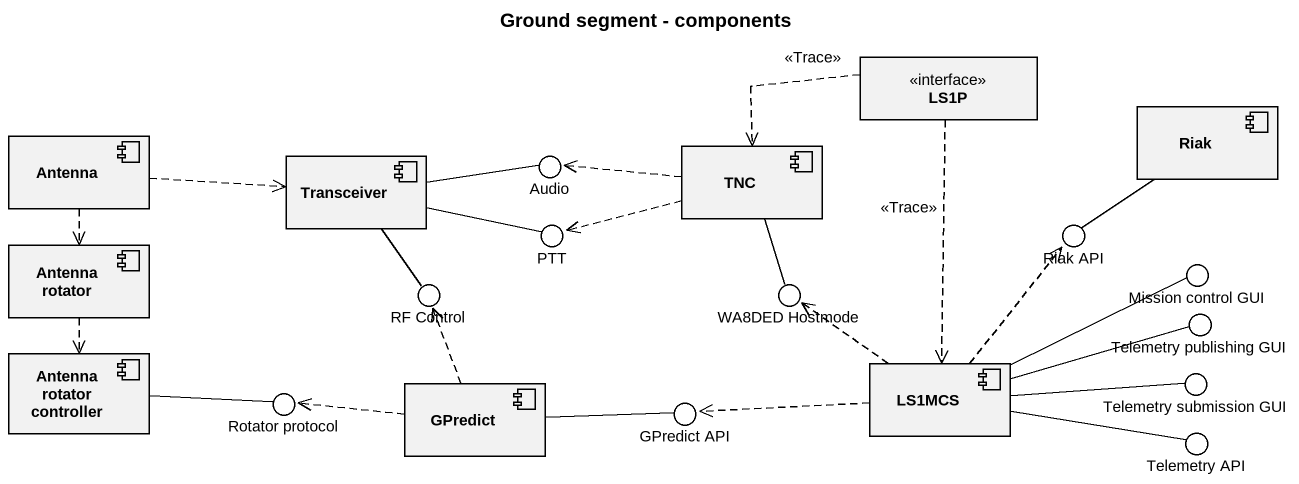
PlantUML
@startuml
title Ground segment - components
allowmixing
hide circle
hide empty members
interface LS1P
component Riak
component Antenna
component Transceiver
() Audio
component TNC
component "Antenna rotator" as Antenna_rotator
() PTT
() "Riak API" as Riak_API
() "RF Control" as RF_Control
() "WA8DED Hostmode" as WA8DED_Hostmode
() "Mission control GUI" as Mission_control_GUI
() "Telemetry publishing GUI" as Telemetry_publishing_GUI
component "Antenna rotator controller" as Antenna_rotator_controller
component GPredict
component LS1MCS
() "Telemetry submission GUI" as Telemetry_submission_GUI
() "Rotator protocol" as Rotator_protocol
() "GPredict API" as GPredict_API
() "Telemetry API" as Telemetry_API
LS1P .left.> TNC : <<Trace>>
LS1P ..> LS1MCS : <<Trace>>
Riak -- Riak_API
Antenna .right.> Transceiver
Antenna ..> Antenna_rotator
Transceiver -right- Audio
Transceiver -right- PTT
Transceiver -- RF_Control
TNC .left.> Audio
TNC .left.> PTT
TNC -- WA8DED_Hostmode
Antenna_rotator ..> Antenna_rotator_controller
Antenna_rotator_controller -right- Rotator_protocol
GPredict .up.> RF_Control
GPredict .left.> Rotator_protocol
GPredict -right- GPredict_API
LS1MCS .up.> Riak_API
LS1MCS .up.> WA8DED_Hostmode
LS1MCS -right- Mission_control_GUI
LS1MCS -right- Telemetry_publishing_GUI
LS1MCS -right- Telemetry_submission_GUI
LS1MCS .left.> GPredict_API
LS1MCS -right- Telemetry_API
@enduml
